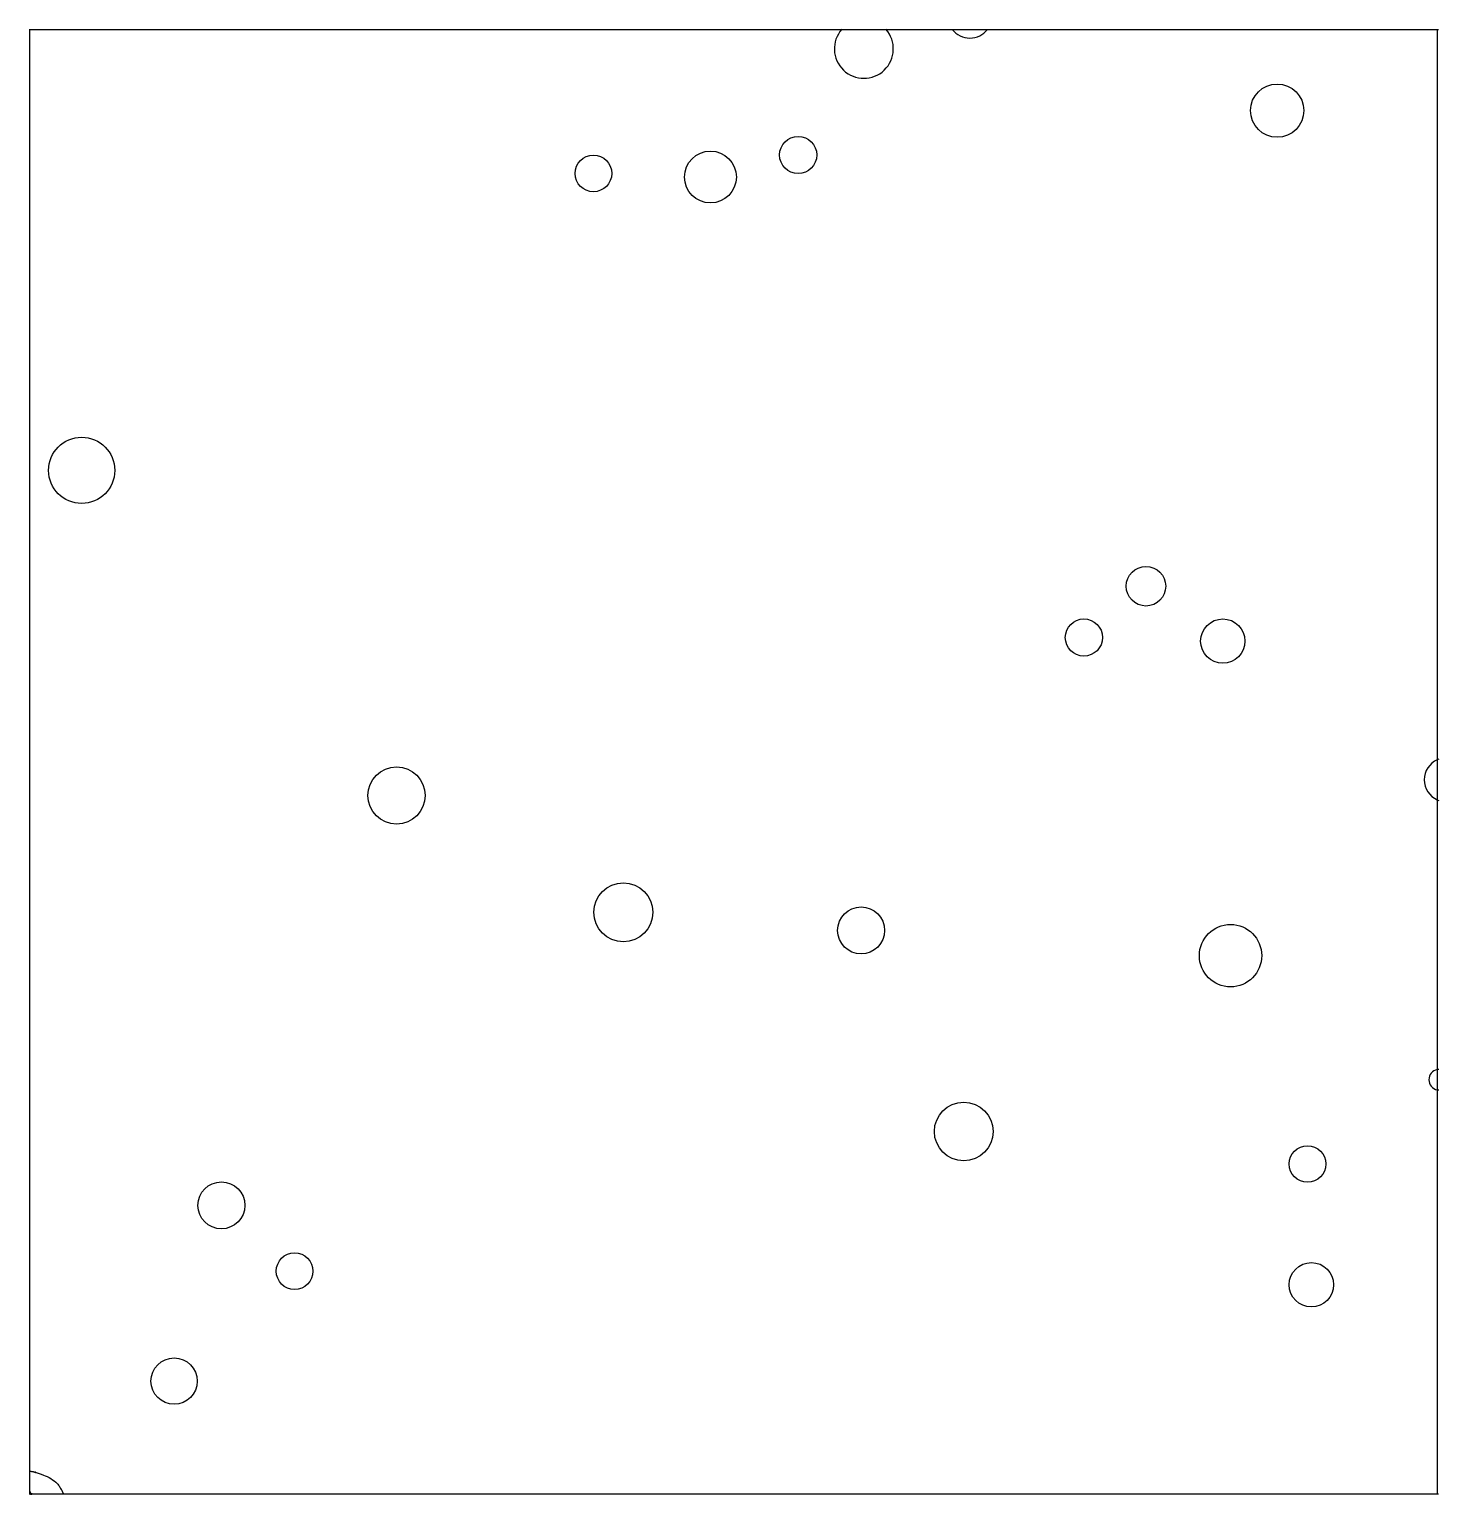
# Model space of a CAD drawing. Extents: x 7.05 to 8.03, y 0.54 to 1.57.
import ezdxf

# ---------------------------------------------------------------- set-up
doc = ezdxf.new("R2010")
doc.units = 0
doc.layers.add('LAYER1', color=7, linetype='CONTINUOUS')
doc.layers.add('LAYER12', color=5, linetype='CONTINUOUS')

msp = doc.modelspace()

# ---------------------------------------------------------------- linework, layer by layer
at = {"layer": 'LAYER1', "color": 7, "linetype": 'CONTINUOUS'}
for points in [[(7.0493, 0.5587), (7.0493, 0.5587), (7.0493, 0.5587), (7.0493, 0.5587), (7.0493, 0.5587), (7.0493, 0.5587), (7.0493, 0.5587), (7.0493, 0.5587), (7.0493, 0.5587), (7.0493, 0.5587), (7.0493, 0.5587), (7.0493, 0.5587), (7.0493, 0.5587), (7.0493, 0.5587), (7.0493, 0.5587), (7.0493, 0.5587), (7.0493, 0.5587), (7.0493, 0.5587), (7.0493, 0.5587), (7.0493, 0.5587), (7.0493, 0.5587), (7.0493, 0.5587), (7.0493, 0.5587), (7.0493, 0.5587), (7.0493, 0.5587)], [(7.0493, 0.5587), (7.0493, 0.5587), (7.0493, 0.5587), (7.0493, 0.5587), (7.0493, 0.5587), (7.0493, 0.5587), (7.0493, 0.5587), (7.0493, 0.5587), (7.0493, 0.5587), (7.0493, 0.5587), (7.0493, 0.5587), (7.0493, 0.5587), (7.0493, 0.5587), (7.0493, 0.5587), (7.0493, 0.5587), (7.0493, 0.5587), (7.0493, 0.5587), (7.0493, 0.5587), (7.0493, 0.5587), (7.0493, 0.5587), (7.0493, 0.5587), (7.0493, 0.5587), (7.0493, 0.5587), (7.0493, 0.5587), (7.0493, 0.5587)], [(7.0493, 0.5587), (7.0497, 0.5586), (7.0501, 0.5585), (7.0505, 0.5584), (7.0509, 0.5583), (7.0512, 0.5582), (7.0516, 0.5582), (7.0519, 0.5581), (7.0522, 0.558), (7.0525, 0.558), (7.0527, 0.5579), (7.0529, 0.5578), (7.0531, 0.5578), (7.0533, 0.5578), (7.0534, 0.5577), (7.0535, 0.5577), (7.0536, 0.5577), (7.0536, 0.5577), (7.0536, 0.5577), (7.0535, 0.5577), (7.0535, 0.5577), (7.0534, 0.5577), (7.0533, 0.5578), (7.0532, 0.5578), (7.0531, 0.5578)], [(7.0531, 0.5578), (7.0546, 0.5573), (7.056, 0.5569), (7.0574, 0.5564), (7.0589, 0.5558), (7.0602, 0.5553), (7.0616, 0.5547), (7.0629, 0.5541), (7.0641, 0.5534), (7.0653, 0.5526), (7.0664, 0.5518), (7.0675, 0.5509), (7.0685, 0.5499), (7.0689, 0.5494), (7.0693, 0.5488), (7.0698, 0.5483), (7.0702, 0.5477), (7.0706, 0.5471), (7.0709, 0.5465), (7.0713, 0.5458), (7.0717, 0.5452), (7.072, 0.5446), (7.0723, 0.5439), (7.0727, 0.5433), (7.073, 0.5426)], [(7.0493, 0.5443), (7.0493, 0.5443), (7.0493, 0.5443), (7.0493, 0.5443), (7.0493, 0.5443), (7.0493, 0.5443), (7.0493, 0.5443), (7.0493, 0.5443), (7.0493, 0.5443), (7.0493, 0.5443), (7.0493, 0.5443), (7.0493, 0.5443), (7.0493, 0.5443), (7.0493, 0.5443), (7.0493, 0.5443), (7.0493, 0.5443), (7.0493, 0.5443), (7.0493, 0.5443), (7.0493, 0.5443), (7.0493, 0.5443), (7.0493, 0.5443), (7.0493, 0.5443), (7.0493, 0.5443), (7.0493, 0.5443), (7.0493, 0.5443)], [(7.0493, 0.5443), (7.0493, 0.5443), (7.0493, 0.5443), (7.0493, 0.5443), (7.0493, 0.5443), (7.0493, 0.5443), (7.0493, 0.5443), (7.0493, 0.5443), (7.0493, 0.5443), (7.0493, 0.5443), (7.0493, 0.5443), (7.0493, 0.5443), (7.0493, 0.5443), (7.0493, 0.5443), (7.0493, 0.5443), (7.0493, 0.5443), (7.0493, 0.5443), (7.0493, 0.5443), (7.0493, 0.5443), (7.0493, 0.5443), (7.0493, 0.5443), (7.0493, 0.5443), (7.0493, 0.5443), (7.0493, 0.5443), (7.0493, 0.5443)], [(7.0493, 0.5443), (7.0494, 0.5442), (7.0495, 0.544), (7.0496, 0.5438), (7.0496, 0.5437), (7.0497, 0.5435), (7.0498, 0.5434), (7.0498, 0.5432), (7.0499, 0.5431), (7.05, 0.543), (7.05, 0.5428), (7.0501, 0.5427), (7.0501, 0.5426), (7.0502, 0.5424), (7.0503, 0.5423), (7.0503, 0.5422), (7.0504, 0.5421), (7.0504, 0.5421), (7.0504, 0.5421), (7.0503, 0.5421), (7.0503, 0.5422), (7.0503, 0.5423), (7.0502, 0.5424), (7.0502, 0.5425), (7.0501, 0.5426)], [(7.0501, 0.5426), (7.0501, 0.5426), (7.0501, 0.5426), (7.0501, 0.5426), (7.0501, 0.5426), (7.0501, 0.5426), (7.0501, 0.5426), (7.0501, 0.5426), (7.0501, 0.5426), (7.0501, 0.5426), (7.0501, 0.5426), (7.0501, 0.5426), (7.0501, 0.5426), (7.0501, 0.5426), (7.0501, 0.5426), (7.0501, 0.5426), (7.0501, 0.5426), (7.0501, 0.5426), (7.0501, 0.5426), (7.0501, 0.5426), (7.0501, 0.5426), (7.0501, 0.5426), (7.0501, 0.5426), (7.0501, 0.5426), (7.0501, 0.5426)], [(7.0501, 0.5426), (7.0501, 0.5426), (7.0501, 0.5426), (7.0501, 0.5426), (7.0501, 0.5426), (7.0501, 0.5426), (7.0501, 0.5426), (7.0501, 0.5426), (7.0501, 0.5426), (7.0501, 0.5426), (7.0501, 0.5426), (7.0501, 0.5426), (7.0501, 0.5426), (7.0501, 0.5426), (7.0501, 0.5426), (7.0501, 0.5426), (7.0501, 0.5426), (7.0501, 0.5426), (7.0501, 0.5426), (7.0501, 0.5426), (7.0501, 0.5426), (7.0501, 0.5426), (7.0501, 0.5426), (7.0501, 0.5426), (7.0501, 0.5426)], [(7.0501, 0.5426), (7.0501, 0.5426), (7.0501, 0.5426), (7.0501, 0.5426), (7.0501, 0.5426), (7.0501, 0.5426), (7.0501, 0.5426), (7.0501, 0.5426), (7.0501, 0.5426), (7.0501, 0.5426), (7.0501, 0.5426), (7.0501, 0.5426), (7.0501, 0.5426), (7.0501, 0.5426), (7.0501, 0.5426), (7.0501, 0.5426), (7.0501, 0.5426), (7.0501, 0.5426), (7.0501, 0.5426), (7.0501, 0.5426), (7.0501, 0.5426), (7.0501, 0.5426), (7.0501, 0.5426), (7.0501, 0.5426), (7.0501, 0.5426)], [(7.0501, 0.5426), (7.0501, 0.5426), (7.0501, 0.5426), (7.0501, 0.5426), (7.0501, 0.5426), (7.0501, 0.5426), (7.0501, 0.5426), (7.0501, 0.5426), (7.0501, 0.5426), (7.0501, 0.5426), (7.0501, 0.5426), (7.0501, 0.5426), (7.0501, 0.5426), (7.0505, 0.5426), (7.0507, 0.5426), (7.0509, 0.5426), (7.051, 0.5426), (7.051, 0.5426), (7.051, 0.5426), (7.0509, 0.5426), (7.0508, 0.5426), (7.0507, 0.5426), (7.0505, 0.5426), (7.0503, 0.5426), (7.0501, 0.5426)], [(7.073, 0.5426), (7.073, 0.5426), (7.073, 0.5426), (7.073, 0.5426), (7.073, 0.5426), (7.073, 0.5426), (7.073, 0.5426), (7.073, 0.5426), (7.073, 0.5426), (7.073, 0.5426), (7.073, 0.5426), (7.073, 0.5426), (7.073, 0.5426), (7.0727, 0.5426), (7.0724, 0.5426), (7.0723, 0.5426), (7.0722, 0.5426), (7.0722, 0.5426), (7.0722, 0.5426), (7.0722, 0.5426), (7.0724, 0.5426), (7.0725, 0.5426), (7.0727, 0.5426), (7.0728, 0.5426), (7.073, 0.5426)], [(7.073, 0.5426), (7.073, 0.5426), (7.073, 0.5426), (7.073, 0.5426), (7.073, 0.5426), (7.073, 0.5426), (7.073, 0.5426), (7.073, 0.5426), (7.073, 0.5426), (7.073, 0.5426), (7.073, 0.5426), (7.073, 0.5426), (7.073, 0.5426), (7.073, 0.5426), (7.073, 0.5426), (7.073, 0.5426), (7.073, 0.5426), (7.073, 0.5426), (7.073, 0.5426), (7.073, 0.5426), (7.073, 0.5426), (7.073, 0.5426), (7.073, 0.5426), (7.073, 0.5426), (7.073, 0.5426)], [(7.073, 0.5426), (7.073, 0.5426), (7.073, 0.5426), (7.073, 0.5426), (7.073, 0.5426), (7.073, 0.5426), (7.073, 0.5426), (7.073, 0.5426), (7.073, 0.5426), (7.073, 0.5426), (7.073, 0.5426), (7.073, 0.5426), (7.073, 0.5426), (7.073, 0.5426), (7.073, 0.5426), (7.073, 0.5426), (7.073, 0.5426), (7.073, 0.5426), (7.073, 0.5426), (7.073, 0.5426), (7.073, 0.5426), (7.073, 0.5426), (7.073, 0.5426), (7.073, 0.5426), (7.073, 0.5426)], [(7.073, 0.5426), (7.073, 0.5426), (7.073, 0.5426), (7.073, 0.5426), (7.073, 0.5426), (7.073, 0.5426), (7.073, 0.5426), (7.073, 0.5426), (7.073, 0.5426), (7.073, 0.5426), (7.073, 0.5426), (7.073, 0.5426), (7.073, 0.5426), (7.073, 0.5426), (7.073, 0.5426), (7.073, 0.5426), (7.073, 0.5426), (7.073, 0.5426), (7.073, 0.5426), (7.073, 0.5426), (7.073, 0.5426), (7.073, 0.5426), (7.073, 0.5426), (7.073, 0.5426), (7.073, 0.5426)]]:
    msp.add_lwpolyline(points, dxfattribs=at)
for centre, radius in [((7.9212, 1.5093), 0.0186), ((7.5864, 1.4783), 0.013), ((7.4433, 1.4654), 0.0128), ((7.5251, 1.4629), 0.0181), ((7.0856, 1.2579), 0.0231), ((7.8295, 1.1769), 0.0138), ((7.7861, 1.1411), 0.013), ((7.8832, 1.1386), 0.0155), ((7.3057, 1.0307), 0.02), ((7.4642, 0.9491), 0.0206), ((7.6304, 0.9364), 0.0164), ((7.8886, 0.9188), 0.0218), ((7.7021, 0.7959), 0.0205), ((7.9424, 0.7732), 0.0128), ((7.1833, 0.7443), 0.0164), ((7.2344, 0.6983), 0.0128), ((7.9451, 0.6888), 0.0155), ((7.1502, 0.6215), 0.0162)]:
    msp.add_circle(centre, radius, dxfattribs=at)
for centre, radius, start, end in [((7.6323, 1.5525), 0.0206, 138.5995, 41.3998), ((7.7064, 1.5755), 0.0155, -142.5652, -37.4359), ((8.0393, 1.0417), 0.0153, 113.9556, -113.9601), ((8.0393, 1.0417), 0.0153, 109.9081, 113.9567), ((8.0393, 1.0417), 0.0153, -113.9627, -109.9088), ((8.0344, 0.8321), 0.0072, 100.5806, -100.5806), ((8.0344, 0.8321), 0.0072, 92.555, 100.5791), ((8.0344, 0.8321), 0.0072, -100.5806, -92.5554)]:
    msp.add_arc(centre, radius, start, end, dxfattribs=at)
at = {"layer": 'LAYER12', "color": 5, "linetype": 'CONTINUOUS'}
for points in [[(7.0493, 1.5657), (7.049, 1.5657)], [(7.0493, 0.5426), (7.0493, 1.5661)], [(7.0531, 1.5657), (7.0493, 1.5657)], [(8.033, 1.5657), (7.0531, 1.5657)], [(8.033, 1.5661), (8.033, 0.5426)], [(8.034, 1.5657), (8.033, 1.5657)], [(7.049, 0.5426), (7.049, 0.5426)], [(7.0493, 0.5426), (7.049, 0.5426)], [(7.049, 0.5426), (7.0531, 0.5426)], [(7.0531, 0.5426), (8.034, 0.5426)]]:
    msp.add_lwpolyline(points, dxfattribs=at)

doc.saveas('drawing.dxf')
